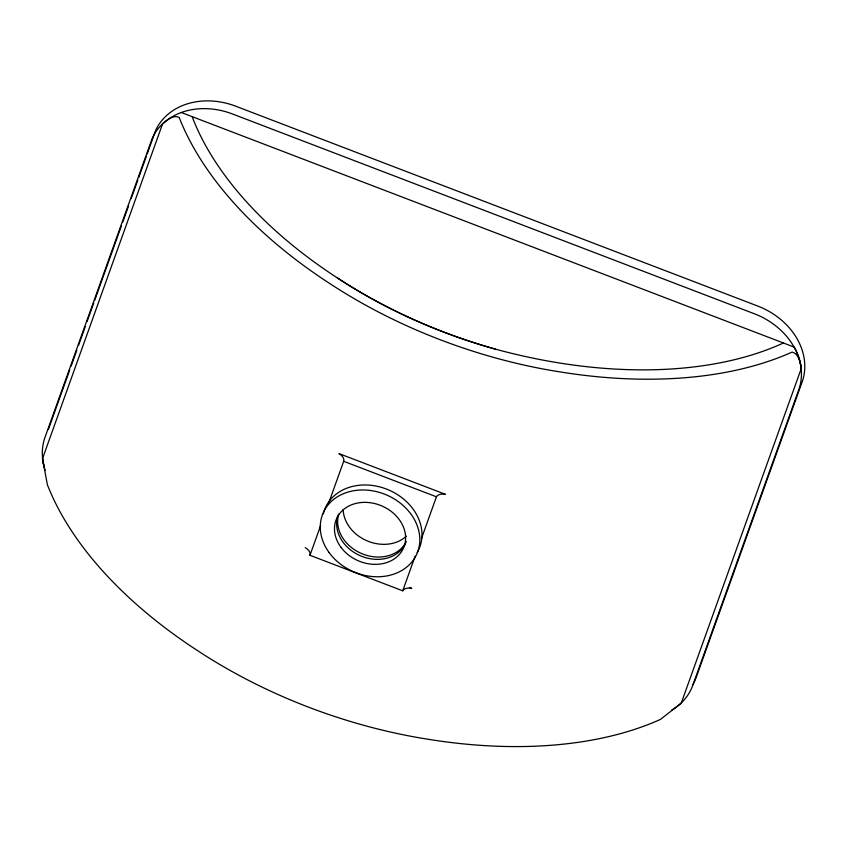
<?xml version="1.0" encoding="UTF-8"?>
<svg xmlns="http://www.w3.org/2000/svg" width="847" height="847" viewBox="0 0 847 847"><rect width="100%" height="100%" fill="white"/><g stroke="black" fill="none" stroke-linecap="round" stroke-linejoin="round"><path stroke-width="1.27" d="M48.364 429.535L69.74 369.938M71.074 366.222L76.865 350.076M78.644 345.11L85.325 326.487M87.103 321.521L93.784 302.898M94.673 300.42L121.386 225.937M122.72 222.21L128.511 206.075M131.179 198.621L137.86 179.998M138.749 177.521L146.319 156.409M147.209 153.932L155.668 130.343A67.421 55.097 23.4 0 1 235.72 106.203L757.769 306.063A67.421 55.097 23.4 0 1 802.098 382.05L696.16 677.515A67.421 55.097 23.4 0 1 692.475 685.339M42.498 458.651L162.571 123.874C166.923 120.412 173.222 114.419 179.172 117.415A384.4 221.279 19.7 0 0 329.981 283.671A351.029 202.062 19.7 0 0 560.756 372.024A384.4 221.279 19.7 0 0 792.136 352.077C798.933 353.781 800.193 362.569 801.304 368.392L681.232 703.169L660.427 719.431A384.4 221.279 19.7 0 1 429.006 739.399A351.029 202.073 19.7 0 1 198.209 651.047A384.4 221.279 19.7 0 1 47.39 484.749L42.498 458.651A67.421 55.097 23.4 0 0 45.251 470.466M409.387 587.437L411.833 588.369A10.408 5.993 19.7 0 0 402.727 590.804L309.97 555.293L320.621 525.616M328.604 503.351L343.681 461.297A10.408 5.993 19.7 0 0 338.969 453.579L445.543 494.373A10.408 5.993 19.7 0 0 436.438 496.808L343.681 461.297M402.727 590.804L415.146 556.172M421.351 538.861L436.438 496.808M181.3 112.492L794.264 347.143A67.421 55.097 23.4 0 1 801.304 368.392M671.502 710.231A67.421 55.097 23.4 0 0 692.814 685.244L798.753 389.779A67.421 55.097 23.4 0 0 754.423 313.792L232.374 113.943A67.421 55.097 23.4 0 0 152.322 138.072L45.018 437.264A67.421 55.097 23.4 0 0 44.245 466.803M305.259 547.575A10.408 5.993 19.7 0 1 309.97 555.293M405.311 543.34A36.527 29.846 23.4 0 1 361.129 553.345A36.527 29.846 23.4 0 1 338.736 514.108M406.348 536.162A36.527 29.846 23.4 0 1 367.291 540.926A36.527 29.846 23.4 0 1 343.162 509.619M783.433 343.003A369.726 212.83 19.7 0 1 495.506 349.155A336.45 193.667 19.7 0 1 337.424 277.954A369.758 212.851 19.7 0 1 192.121 116.611M495.516 349.133A336.471 193.688 19.7 0 1 337.434 277.943M323.342 513.885A51.138 41.789 23.4 0 1 387.81 489.598A51.138 41.789 23.4 0 1 417.148 552.583M406.306 541.424A36.527 29.846 23.4 0 1 362.114 556.49A36.527 29.846 23.4 0 1 338.101 515.315M329.028 552.445A51.138 41.789 23.4 0 0 414.988 557.57A51.138 41.789 23.4 0 0 366.116 490.064A51.138 41.789 23.4 0 0 329.028 552.445M340.748 546.993A36.527 29.846 23.4 0 0 402.145 550.656A36.527 29.846 23.4 0 0 367.238 502.43A36.527 29.846 23.4 0 0 340.748 546.993"/></g></svg>
